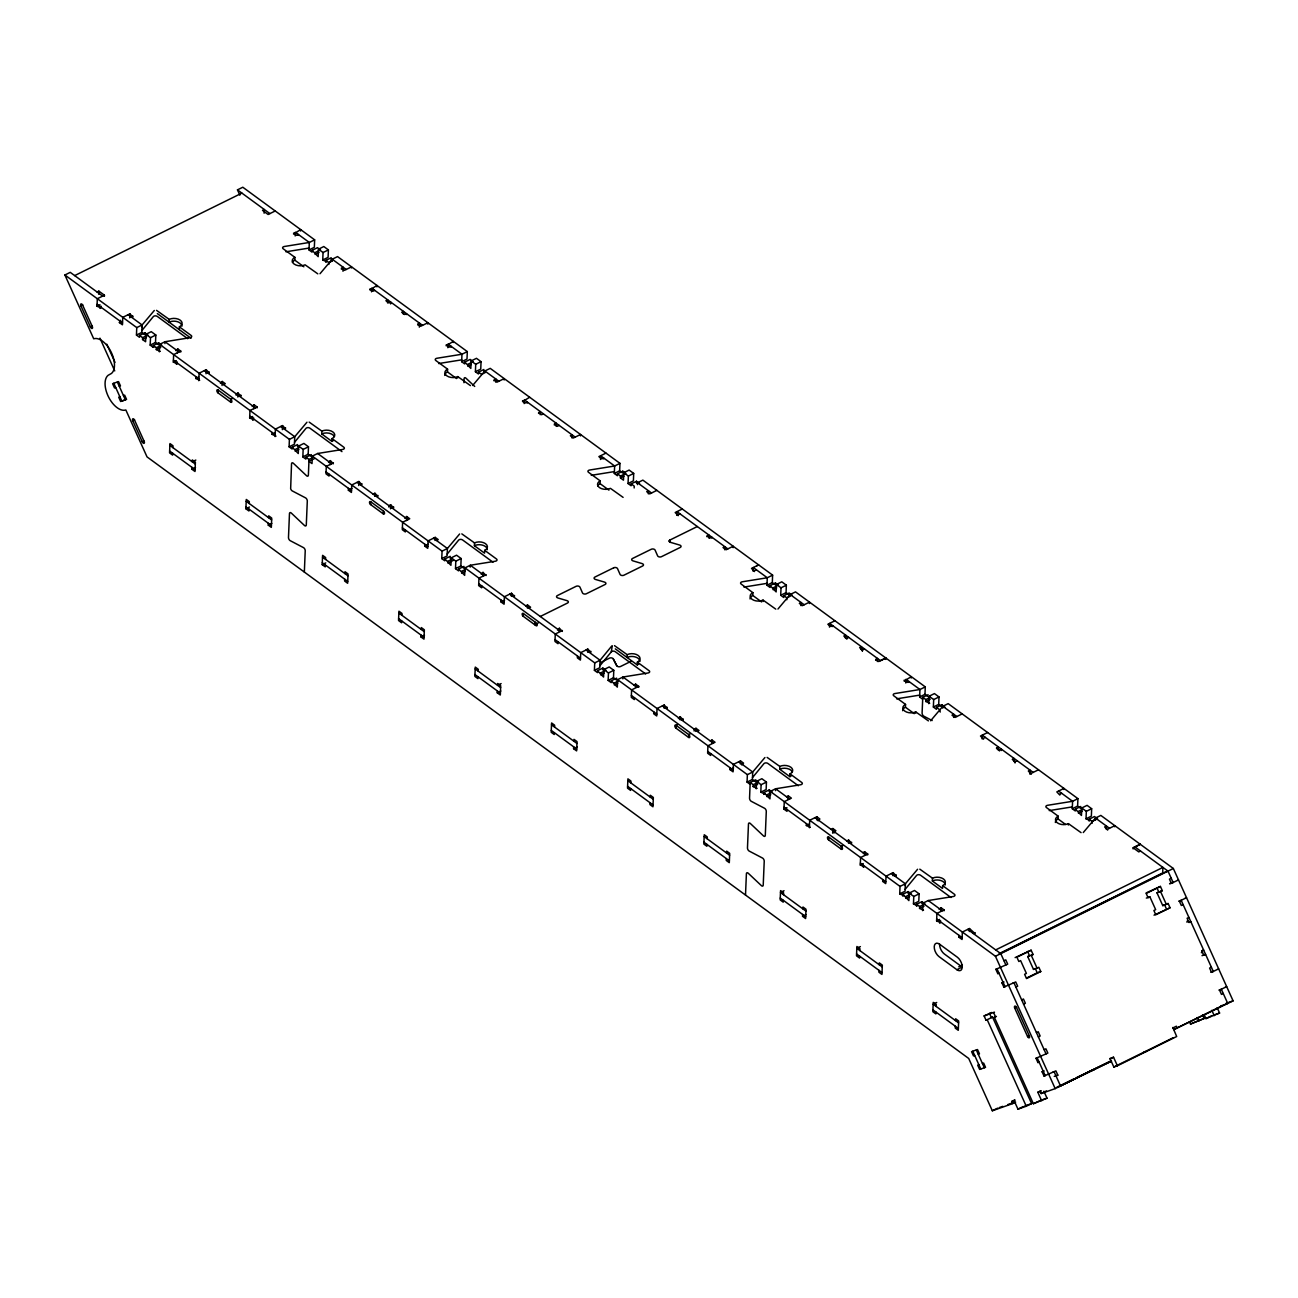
<?xml version="1.0" encoding="UTF-8"?>
<svg xmlns="http://www.w3.org/2000/svg" width="1298" height="1298" viewBox="0 0 1298 1298"><rect width="100%" height="100%" fill="white"/><g stroke="black" fill="none" stroke-linecap="round" stroke-linejoin="round"><path stroke-width="1.5" d="M218.015 390.941L218.048 390A1.752 0.941 63.7 0 0 216.847 390.568A1.752 0.941 63.7 0 0 217.934 392.807L230.655 402.12A1.752 0.941 63.7 0 0 231.871 401.553A1.752 0.941 63.7 0 0 230.784 399.313L218.048 390L217.934 392.807M370.676 502.699L370.709 501.758A1.752 0.941 63.7 0 0 369.508 502.326A1.752 0.941 63.7 0 0 370.595 504.565L383.316 513.878A1.752 0.941 63.7 0 0 384.516 513.31A1.752 0.941 63.7 0 0 383.429 511.088L370.709 501.758L370.595 504.565M688.67 736.469L688.621 737.41A1.752 0.941 63.7 0 0 689.822 736.842A1.752 0.941 63.7 0 0 688.735 734.603L676.015 725.29A1.752 0.941 63.7 0 0 674.814 725.858A1.752 0.941 63.7 0 0 675.901 728.097L688.621 737.41L688.735 734.603L690.082 733.938M841.315 848.227L841.282 849.168A1.752 0.941 63.7 0 0 842.483 848.6A1.752 0.941 63.7 0 0 841.396 846.361L828.676 837.048A1.752 0.941 63.7 0 0 827.475 837.616A1.752 0.941 63.7 0 0 828.562 839.855L841.282 849.168L841.396 846.361L842.726 845.712M100.952 307.983L97.009 306.198L97.318 298.735L104.44 295.214L98.843 291.125L97.058 292.001M98.713 294.224L98.843 291.125M100.06 308.421L101.033 306.117M104.392 296.333L104.44 295.214M132.899 317.004L129.881 313.84L122.758 317.361L122.45 324.825L119.4 322.585L120.373 320.281M129.703 317.88L129.881 313.84M154.121 346.923L153.245 347.361L153.31 345.495L158.648 342.85L158.567 344.716L155.517 342.494L155.825 335.03L151.249 331.671L145.911 334.3L145.603 341.763L142.553 339.541L142.634 337.675L147.972 335.03L144.905 332.807L139.584 335.436L139.503 337.302L136.452 335.062L136.761 327.599L64.9 274.998L70.238 272.353L102.656 296.09M144.905 332.807L144.841 334.673L141.79 332.434L142.099 324.971L154.316 310.465M142.017 326.836L142.099 324.971L128.096 314.716M153.245 347.361L150.179 345.122L150.503 337.658L145.911 334.3M160.238 351.385L156.295 349.584L156.377 347.718L153.31 345.495M159.346 351.823L159.654 344.359L164.992 341.731L190.06 337.691A2.353 1.412 2.4 0 0 191.131 335.436L179.384 326.836A7.82 4.721 2.4 0 0 180.227 320.184A7.82 4.721 2.4 0 0 169.211 319.389L156.523 310.352M164.911 343.597L164.992 341.731L178.978 351.969M169.211 319.389L169.097 322.18A7.82 4.738 2.4 0 1 177.469 321.693A7.82 4.738 2.4 0 1 181.996 326.139M177.274 363.862L173.332 362.077L173.64 354.614L180.763 351.093L177.712 348.87L175.895 350.671M172.683 453.245L172.618 455.111L169.567 452.888L169.941 443.559L173.007 445.782L172.926 447.648M176.398 364.3L177.355 361.996M177.55 352.91L177.712 348.87M179.27 329.627L179.384 326.836M180.73 352.034L180.763 351.093M195.82 460.06L192.266 461.812L192.331 459.946L195.398 462.185L195.008 471.515L191.942 469.276L192.023 467.41M199.665 380.265L195.722 378.464L195.803 376.598M198.772 380.703L199.097 373.24L206.204 369.719L209.221 372.899M206.041 373.775L206.204 369.719M220.417 383.267L222.234 381.466L225.284 383.689L223.516 384.565M222.072 385.506L222.234 381.466M230.655 402.12L230.784 399.313L232.115 398.664M236.171 395.29L236.236 393.878L238.005 393.002L241.022 396.182M237.842 397.058L238.005 393.002M249.021 509.141L248.94 511.006L245.89 508.767L246.279 499.438L249.33 501.677L249.248 503.543M253.613 419.757L249.67 417.956L249.979 410.493L257.085 406.972L254.035 404.749L252.218 406.55M252.721 420.195L253.678 417.891M253.873 408.789L254.035 404.749M264.127 213.229L264.289 209.497L262.504 210.373L268.102 214.478L275.225 210.974M257.053 407.913L257.085 406.972M268.589 517.691L268.67 515.825L271.72 518.064L271.331 527.394L268.28 525.155L268.362 523.289M276.003 436.144L272.061 434.343L272.126 432.477M275.111 436.582L275.419 429.119L282.526 425.598L285.544 428.778M282.364 429.654L282.526 425.598M293.51 234.029L300.665 229.6L300.601 230.995M295.165 235.96L295.327 232.228L309.313 242.466L309.005 249.93L312.055 252.169L312.137 250.303L317.475 247.675L320.525 249.914M292.407 262.342A7.82 4.738 2.4 0 1 294.808 260.168L294.922 257.361L283.175 248.762A2.353 1.412 2.4 0 1 284.262 246.506L309.313 242.466L314.651 239.838L242.807 187.237L237.469 189.865L239.87 195.187M297.485 446.431L297.567 444.565L292.228 447.193L292.147 449.059L289.097 446.82L289.405 439.357L159.654 344.359M298.345 235.392L298.378 234.467L296.593 235.344L293.543 233.105M298.572 446.074L303.148 449.416L302.84 456.88L305.89 459.119L305.971 457.253L311.309 454.625L311.228 456.49L308.178 454.251L308.486 446.788L303.91 443.429L298.572 446.074L298.264 453.537L292.228 447.193M314.651 239.838L314.343 247.301L309.005 249.93M326.69 261.79L322.748 259.989L328.086 257.361L328.394 249.897L323.819 246.539L318.481 249.184L318.172 256.647L312.137 250.303M304.349 572.077L305.225 550.79A2.353 1.249 63.7 0 0 303.521 547.642L290.168 540.649A2.353 1.249 63.7 0 1 288.481 537.518L289.47 513.619A2.353 1.249 63.7 0 1 291.32 513.083L304.446 525.463A2.353 1.249 63.7 0 0 306.296 524.927L307.302 501.028A2.353 1.249 63.7 0 0 305.598 497.897L292.245 490.904A2.353 1.249 63.7 0 1 290.655 488.648L291.531 463.857A2.353 1.249 63.7 0 1 293.397 463.321L306.523 475.701A2.353 1.249 63.7 0 0 308.372 475.165L309.021 459.492L305.971 457.253M309.167 422.11L321.872 431.147A7.82 4.721 2.4 0 1 332.888 431.942A7.82 4.721 2.4 0 1 332.045 438.594L343.792 447.193A2.353 1.412 2.4 0 1 342.704 449.449L317.653 453.489L312.315 456.117L312.007 463.597L308.94 461.358L314.278 458.713M322.748 259.989L323.056 252.526L318.481 249.184M325.798 262.228L325.879 260.363L331.217 257.734L331.136 259.6M333.391 440.428A7.82 4.738 2.4 0 1 331.931 441.401L321.742 433.938L321.872 431.147M328.848 264.468L328.929 262.602L325.879 260.363M332.142 261.109L332.223 259.227L337.561 256.598L467.312 351.596L467.004 359.059L461.666 361.704L464.716 363.927L464.798 362.061L470.136 359.432L473.186 361.671M325.344 565.019L325.263 566.885L322.212 564.646L322.602 555.317L325.652 557.556L325.571 559.422M328.54 462.429L330.373 460.628L333.375 463.792M329.124 474.208L329.043 476.074L325.993 473.835L326.301 466.371L333.424 462.867M330.195 464.668L330.373 460.628M331.931 441.401L332.045 438.594M341.342 269.059L343.159 267.242L342.997 271.282M351.498 267.972L351.547 266.853L344.424 270.357L341.374 268.118M344.684 579.168L344.603 581.033L347.653 583.273L348.042 573.943L344.992 571.704L344.911 573.57M361.882 484.657L358.865 481.493L351.742 484.998L351.433 492.461L348.383 490.222L348.464 488.356M358.686 485.533L358.865 481.493M369.833 289.925L376.988 285.479L376.939 286.874M371.504 291.839L371.65 288.107L422.531 325.36M374.765 496.339L374.895 493.224L373.11 494.1M377.896 496.388L374.895 493.224M387.55 302.953L387.68 299.838L385.895 300.714L388.962 302.953L390.73 302.077L390.649 303.943M383.316 513.878L383.429 511.088M388.832 507.047L388.881 505.652L390.666 504.776L393.683 507.94M390.503 508.816L390.666 504.776M403.337 314.197L403.451 311.39L401.682 312.266L404.733 314.505L406.501 313.629L406.469 314.554M404.879 518.324L406.696 516.507L409.746 518.746L402.623 522.25L402.315 529.714L405.365 531.953L405.447 530.087M401.666 620.898L401.601 622.764L398.535 620.525L398.924 611.196L401.991 613.435L401.909 615.301M406.517 520.547L406.696 516.507M417.664 324.938L419.481 323.121L419.319 327.161M427.821 324.127L427.869 322.731L420.763 326.236L417.713 323.997M421.25 629.449L421.315 627.583L424.365 629.822L423.992 639.151L420.925 636.912L421.006 635.047M436.469 540.487L438.237 539.595L435.187 537.372L428.08 540.877L427.756 548.34L424.706 546.101L424.787 544.235M435.057 540.471L435.187 537.372M446.155 345.803L453.31 341.358L453.278 342.477M447.826 347.718L447.972 343.986L461.974 354.24L461.666 361.704M444.743 375.43A7.82 4.738 2.4 0 1 447.469 371.926L447.583 369.135L435.82 360.519A2.353 1.412 2.4 0 1 436.907 358.264L461.974 354.24L467.312 351.596M450.146 558.189L450.228 556.323L444.889 558.951L444.808 560.817L441.758 558.594L442.066 551.131L312.315 456.117M450.99 347.15L451.039 346.225L449.254 347.101L446.204 344.862M451.233 557.832L455.809 561.174L455.501 568.638L458.551 570.877L458.632 569.011L463.97 566.382L463.889 568.248L460.839 566.009L461.147 558.546L456.555 555.203L451.233 557.832L450.909 565.295L444.889 558.951M457.691 377.978L457.756 376.582A7.82 4.738 2.4 0 1 446.739 375.771A7.82 4.738 2.4 0 1 447.583 369.135M463.938 382.715L464.1 378.724A2.353 1.249 63.7 0 1 465.95 378.189L474.711 386.447M483.797 371.358L483.862 369.492L478.54 372.12L478.459 373.986L475.409 371.747L480.747 369.119L481.055 361.655L476.463 358.313L471.125 360.941L470.817 368.405L464.798 362.061M461.828 533.884L474.516 542.905A7.82 4.721 2.4 0 1 485.533 543.7A7.82 4.721 2.4 0 1 484.689 550.352L496.453 558.967A2.353 1.412 2.4 0 1 495.365 561.223L470.298 565.247L464.96 567.891L464.652 575.355L458.632 569.011M475.409 371.747L475.717 364.284L471.125 360.941M470.217 567.112L470.298 565.247L484.3 575.501M484.689 550.352L484.576 553.159L474.403 545.712L474.516 542.905M481.201 574.203L483.018 572.386L486.036 575.549M478.005 676.777L477.924 678.643L474.873 676.404L475.263 667.075L478.313 669.314L478.232 671.18M481.785 585.966L481.704 587.832L478.654 585.593L478.962 578.129L486.069 574.625M482.856 576.426L483.018 572.386M493.986 380.817L495.82 379L495.69 382.115M504.143 380.006L504.208 378.61L497.085 382.115L494.035 379.892M501.125 683.575L497.572 685.328L497.653 683.462L500.704 685.701L500.314 695.03L497.264 692.791L497.345 690.925M514.527 596.415L511.509 593.251L504.403 596.755L504.095 604.219L501.044 601.98L501.109 600.114M511.38 596.366L511.509 593.251M522.494 401.682L529.649 397.237M524.149 403.597L524.311 399.865L575.192 437.118M527.329 403.029L527.361 402.104L525.576 402.98L522.526 400.741M523.256 616.323L523.37 613.532A1.752 0.941 63.7 0 0 522.169 614.084A1.752 0.941 63.7 0 0 523.256 616.323L535.977 625.636A1.752 0.941 63.7 0 0 537.177 625.084A1.752 0.941 63.7 0 0 536.09 622.845L523.37 613.532L523.289 615.398M527.41 608.097L527.54 604.982L525.771 605.858M538.524 413.413L540.341 411.596L540.211 414.711M534.808 621.904L534.695 624.711L538.313 622.926M554.295 424.965L556.112 423.148L555.998 425.955A1.752 0.941 63.7 0 1 556.404 426.361M557.523 630.082L559.341 628.264L562.359 631.428M554.327 732.656L554.246 734.522L551.196 732.283L551.585 722.954L554.635 725.193L554.554 727.058M558.108 641.845L558.026 643.711L554.976 641.472L555.284 634.008L562.407 630.504M559.211 631.38L559.341 628.264M572.012 437.994L572.142 434.895L570.357 435.771L573.408 437.994L580.531 434.489L580.466 435.885M573.894 741.223L573.976 739.357L577.026 741.58L576.636 750.909L573.586 748.686L573.667 746.821M577.448 656.009L577.367 657.875L580.417 660.098L580.725 652.634L587.848 649.13L590.866 652.294M587.718 652.245L587.848 649.13L586.063 650.006L600.065 660.244L599.741 667.724L594.403 670.352L597.469 672.591L597.534 670.725L602.872 668.081L605.939 670.32M600.487 459.476L600.633 455.744L614.635 465.998L614.311 473.462L617.377 475.701L617.442 473.835L622.78 471.19L625.847 473.429L620.509 476.058L620.428 477.924L623.478 480.163L623.786 472.699L629.124 470.071L633.7 473.413L633.392 480.877L628.054 483.521L631.104 485.76L631.185 483.878L636.523 481.25L639.573 483.489M597.713 485.858A7.82 4.738 2.4 0 1 600.114 483.683L600.228 480.893L588.481 472.277A2.353 1.412 2.4 0 1 589.568 470.038L614.635 465.998L619.973 463.354L490.206 368.356L484.868 371.001L472.65 385.49M594.403 670.352L594.727 662.889L464.96 567.891M603.651 458.924L603.684 457.983L601.915 458.859L598.849 456.62L605.971 453.116M603.878 669.59L608.454 672.948L608.145 680.412L611.196 682.634L611.277 680.769L616.615 678.14L616.534 680.006L613.483 677.767L613.792 670.303L609.216 666.961L603.878 669.59L603.57 677.053L597.534 670.725M602.807 669.946L602.872 668.081M599.822 665.858L611.293 651.872L612.267 645.755M622.78 471.19L622.716 473.056L619.649 470.833L619.973 463.354M614.489 645.641L627.177 654.663A7.82 4.738 2.4 0 1 638.194 655.474A7.82 4.738 2.4 0 1 637.35 662.126L649.097 670.725A2.353 1.412 2.4 0 1 648.026 672.981L622.959 677.021L617.621 679.649L617.313 687.113L611.277 680.769M628.054 483.521L628.362 476.058L623.786 472.699M622.878 678.886L622.959 677.021L636.945 687.259M627.177 654.663L627.064 657.469A7.82 4.738 2.4 0 1 635.42 656.983A7.82 4.738 2.4 0 1 639.963 661.428M634.17 487.983L634.235 486.117L631.185 483.878M636.442 483.116L636.523 481.25M637.448 484.625L637.529 482.759L642.867 480.13L772.618 575.128L772.31 582.591L775.36 584.83L775.441 582.964L770.103 585.593L770.022 587.459L766.972 585.22L767.28 577.756L753.294 567.518L753.132 571.25M630.65 788.535L630.585 790.401L627.518 788.162L627.908 778.832L630.974 781.072L630.893 782.937M634.43 697.724L634.349 699.59L631.299 697.351L631.607 689.887L638.73 686.382L635.679 684.143L633.895 685.019M635.549 687.259L635.679 684.143M615.301 648.87L637.237 664.917L637.35 662.126M638.697 687.323L638.73 686.382M648.335 493.873L648.465 490.774L646.696 491.65L649.746 493.889L656.853 490.368M649.99 802.699L649.909 804.565L652.975 806.804L653.348 797.459L650.298 795.236L650.217 797.102M653.77 711.888L653.689 713.754L656.739 715.977L657.048 708.513L664.17 705.009L667.188 708.173M664.041 708.124L664.17 705.009M676.81 515.355L676.956 511.623L727.854 548.892M678.205 515.679L675.187 512.515L682.294 508.994M675.901 728.097L676.015 725.29L677.361 724.625M678.383 718.557L680.201 716.739L683.219 719.919M680.071 719.855L680.201 716.739M694.122 731.034L694.203 729.168L695.971 728.292L699.022 730.531L697.253 731.407M695.842 731.407L695.971 728.292M706.956 536.723L708.773 534.922L708.643 537.713A1.752 0.941 63.7 0 1 709.065 538.118M711.775 538.086L711.823 537.145L710.038 538.021L706.988 535.798M706.988 844.414L706.907 846.28L703.857 844.057L704.246 834.728L707.296 836.95L707.215 838.816M710.769 753.603L710.687 755.468L707.637 753.246L707.945 745.782L715.052 742.261L712.002 740.022L710.217 740.915M711.872 743.137L712.002 740.022M724.657 549.752L724.787 546.653L723.018 547.529L726.069 549.768L733.192 546.247L733.127 547.659M726.312 858.578L726.247 860.444L729.298 862.683L729.687 853.354L726.637 851.115L726.556 852.981M741.726 764.944L743.559 763.127L740.493 760.888L733.386 764.408L733.078 771.872L730.011 769.633L730.093 767.767M740.363 764.003L740.493 760.888M750.049 598.946A7.82 4.738 2.4 0 1 752.775 595.457L752.889 592.651L741.142 584.051A2.353 1.412 2.4 0 1 742.229 581.796L767.28 577.756L772.618 575.128M754.527 571.558L751.51 568.394L758.632 564.873L756.848 565.75M750.114 784.349L747.064 782.11L747.372 774.646L617.621 679.649M745.506 895.068L746.399 873.781A2.353 1.249 63.7 0 1 748.248 873.246L761.374 885.625A2.353 1.249 63.7 0 0 763.224 885.09L764.23 861.191A2.353 1.249 63.7 0 0 762.526 858.059L749.173 851.066A2.353 1.249 63.7 0 1 747.47 847.919L748.475 824.019A2.353 1.249 63.7 0 1 750.325 823.484L763.451 835.88A2.353 1.249 63.7 0 0 765.301 835.328L766.291 811.445A2.353 1.249 63.7 0 0 764.587 808.297L751.25 801.304A2.353 1.249 63.7 0 1 749.546 798.156L750.195 782.483L755.533 779.855L758.584 782.077M755.452 781.721L752.402 779.481L752.71 772.018L764.928 757.513M757.107 788.373L753.164 786.588L753.246 784.722L750.195 782.483M763.013 601.509L763.062 600.098A7.82 4.721 2.4 0 1 752.045 599.303A7.82 4.721 2.4 0 1 752.889 592.651M756.231 788.811L756.539 781.347L761.877 778.719L766.453 782.077L766.144 789.541L760.806 792.169L764.749 793.97M760.806 792.169L761.115 784.706L756.539 781.347M763.857 794.408L763.938 792.543L769.276 789.898L772.326 792.137M789.103 594.873L786.053 592.651L786.361 585.187L781.785 581.829L776.447 584.457L776.139 591.92L770.103 585.593M767.134 757.399L779.822 766.437A7.82 4.738 2.4 0 1 790.855 767.232A7.82 4.738 2.4 0 1 790.011 773.884L801.758 782.483A2.353 1.412 2.4 0 1 800.671 784.738L775.604 788.778L770.282 791.407L769.957 798.87L763.938 792.543M769.195 791.764L769.276 789.898M792.234 595.247L789.184 593.008L783.846 595.652L783.765 597.518L780.715 595.279L781.023 587.816L776.447 584.457M775.539 790.644L775.604 788.778L789.606 799.016M791.358 775.701A7.82 4.738 2.4 0 1 789.882 776.675L779.709 769.227L779.822 766.437M786.815 599.757L786.896 597.891L783.846 595.652M787.091 809.481L787.01 811.347L783.96 809.125L784.268 801.661L791.391 798.14L788.324 795.917L786.556 796.794M783.311 900.293L783.229 902.159L780.179 899.936L780.569 890.606L783.619 892.829L783.538 894.695M788.194 799.016L788.324 795.917M789.882 776.675L790.011 773.884M800.996 605.647L801.126 602.532L799.341 603.408L802.391 605.647L809.514 602.126L809.449 603.538M802.878 908.86L802.959 906.994L806.009 909.233L805.62 918.562L802.57 916.323L802.651 914.457M810.293 827.313L806.35 825.512L806.431 823.646M809.4 827.751L809.709 820.287L816.831 816.766L819.882 819.006L818.064 820.823M816.702 819.882L816.831 816.766M829.454 627.129L829.617 623.397L880.498 660.65L885.836 658.021L885.788 659.416M832.635 626.561L832.667 625.62L830.898 626.512L827.832 624.273L834.955 620.752M828.562 839.855L828.676 837.048M832.667 833.17L832.862 828.513L831.077 829.39M834.079 833.024L834.127 831.612L835.912 830.736L832.862 828.513M845.517 638.243L845.647 635.128L843.862 636.004L846.88 639.168M848.503 843.165L848.632 840.049L846.848 840.942M851.65 843.229L848.632 840.049M862.326 651.142A1.752 0.941 63.7 0 0 861.304 649.471L861.418 646.68L859.649 647.556L862.651 650.72M864.225 866.804L860.282 865.003L860.59 857.54L867.713 854.019L864.663 851.796L862.878 852.672M859.633 956.188L859.568 958.054L856.502 955.815L856.891 946.485L859.941 948.724L859.876 950.59M863.332 867.242L863.413 865.377M864.533 854.895L864.663 851.796M875.631 660.228L877.448 658.411L877.318 661.526M867.664 854.96L867.713 854.019M878.973 970.336L878.892 972.202L881.942 974.441L882.332 965.112L879.281 962.873L879.2 964.739M896.172 875.825L893.154 872.645L886.031 876.166L885.723 883.63L882.672 881.391L882.754 879.525M893.024 875.761L893.154 872.645M904.122 681.077L911.277 676.647L911.228 678.043M905.793 683.008L905.939 679.276L919.941 689.514L919.633 696.977L922.683 699.216M902.694 710.704A7.82 4.738 2.4 0 1 905.42 707.215L905.55 704.408L893.787 695.809A2.353 1.412 2.4 0 1 894.874 693.554L919.941 689.514L925.279 686.885L795.512 591.888L790.174 594.516L777.973 609.022M903.668 895.669L899.725 893.868L900.033 886.404L770.282 791.407M908.957 682.44L909.006 681.515L907.221 682.391L904.171 680.152M902.775 896.107L902.856 894.241L908.194 891.612L911.245 893.851M917.589 869.271L905.371 883.776L905.063 891.239L899.725 893.868M905.29 885.642L905.371 883.776L891.369 873.538M917.41 905.728L913.468 903.927L918.789 901.299L919.114 893.835L914.522 890.477L909.184 893.121L908.876 900.585L902.856 894.241M908.113 893.478L908.194 891.612M915.658 713.267L915.723 711.872A7.82 4.721 2.4 0 1 904.706 711.061A7.82 4.721 2.4 0 1 905.55 704.408M913.468 903.927L913.776 896.464L909.184 893.121M928.102 694.722L922.764 697.351L922.099 713.024A2.353 1.249 63.7 0 0 923.803 716.172L932.159 720.552M928.021 696.588L924.971 694.349L925.279 686.885M916.518 906.166L916.583 904.3L921.921 901.672L924.987 903.895M929.676 703.256L925.734 701.455L925.815 699.59L922.764 697.351M923.511 910.19L919.568 908.405L919.649 906.539L916.583 904.3M928.784 703.694L929.092 696.231L934.43 693.586L939.022 696.945L938.697 704.408L941.764 706.647L941.829 704.782L936.491 707.41L936.426 709.276L933.359 707.037L933.684 699.573L929.092 696.231M921.856 903.538L921.921 901.672M922.618 910.644L922.927 903.181L928.265 900.536L953.332 896.496A2.353 1.412 2.4 0 0 954.419 894.257L942.656 885.642A7.82 4.738 2.4 0 0 943.5 878.989A7.82 4.738 2.4 0 0 932.483 878.194L919.795 869.157M942.656 885.642L942.543 888.449L932.37 880.985L932.483 878.194M942.754 708.156L942.835 706.29L948.173 703.646L1077.924 798.643L1077.616 806.107L1080.666 808.346L1080.747 806.48L1075.409 809.108L1075.328 810.974L1072.278 808.751L1072.586 801.288L1058.6 791.034M940.547 922.683L936.604 920.882L936.929 913.419L944.035 909.914L940.985 907.675L939.168 909.476M935.972 1012.067L935.89 1013.933L932.84 1011.694L933.23 1002.364L936.28 1004.603L936.199 1006.469M939.671 923.121L940.628 920.817M940.855 910.774L940.985 907.675M944.003 910.839L944.035 909.914M953.641 717.405L953.77 714.289L952.002 715.166L955.052 717.405L962.175 713.9M955.296 1026.215L955.231 1028.081L958.281 1030.32L958.67 1020.991L955.62 1018.752L955.539 1020.617M975.041 933.57L969.476 928.541L962.37 932.045L962.061 939.509L958.995 937.27L959.076 935.404M969.363 931.526L969.476 928.541M982.115 738.886L982.278 735.155L1033.159 772.407M983.511 739.195L980.493 736.031L987.616 732.526M996.491 748.703L998.308 746.885L998.178 750.001M999.541 750.942L996.523 747.762M1001.293 750.52L1001.358 749.124L999.574 750.001M1013.965 761.245L1014.079 758.438L1012.294 759.314L1015.312 762.478M1029.931 774.208L1030.109 770.168L1028.324 771.044L1031.342 774.225M1077.924 798.643L1072.586 801.288L1047.535 805.312A2.353 1.412 2.4 0 0 1046.448 807.567L1058.195 816.182L1058.081 818.973A7.82 4.738 2.4 0 0 1055.355 822.478M1059.833 795.074L1056.815 791.91L1063.938 788.405L1063.889 789.525M1068.319 825.025L1068.384 823.63A7.82 4.721 2.4 0 1 1057.351 822.835A7.82 4.721 2.4 0 1 1058.195 816.182M1089.963 820.596L1086.02 818.811L1091.358 816.166L1091.667 808.703L1087.091 805.36L1081.753 807.989L1081.445 815.452L1075.409 809.108M1086.02 818.811L1086.329 811.331L1081.753 807.989M1089.071 821.034L1089.152 819.168L1094.49 816.539L1097.54 818.778M1092.121 823.273L1092.202 821.407L1089.152 819.168M1095.415 819.914L1095.496 818.048L1100.834 815.42L1173.343 868.492L1233.1 1000.855L1173.798 1029.606L1222.408 1005.625M1106.302 829.162L1106.431 826.047L1104.647 826.94L1107.665 830.103M1114.771 826.777L1114.82 825.658L1107.713 829.162M1133.105 848.908L1133.154 847.789L1140.261 844.284L1133.154 847.789L1138.752 851.894L1140.52 851.017M141.855 330.568L153.342 316.582A2.353 1.412 2.4 0 1 157.22 316.371L187.691 338.681M294.516 442.326L305.987 428.34A2.353 1.412 2.4 0 1 309.881 428.145L341.958 451.623M447.177 554.084L458.648 540.098A2.353 1.412 2.4 0 1 462.526 539.903L493.013 562.212M611.536 646.274L600.065 660.244L594.727 662.889M752.483 777.616L763.954 763.63A2.353 1.412 2.4 0 1 767.848 763.419L798.319 785.744M905.128 889.373L916.615 875.387A2.353 1.412 2.4 0 1 920.493 875.193L950.98 897.502M320.006 273.732L332.223 259.227L346.209 269.481M306.961 422.223L294.743 436.728L289.405 439.357M459.622 533.997L447.404 548.486L442.066 551.131M930.617 720.779L942.835 706.29L956.837 716.528M1083.278 832.537L1095.496 818.048L1109.482 828.286M74.667 275.598L241.899 193.11M97.009 306.198L99.978 304.722M119.4 322.585L122.369 321.125M131.147 316.955L132.931 316.079M136.761 327.599L142.099 324.971M136.452 335.062L141.79 332.434M315.187 252.542L319.048 250.644M142.553 339.541L146.414 337.626M315.122 254.408L318.967 252.51M150.503 337.658L155.825 335.03M323.056 252.526L328.394 249.897M150.179 345.122L155.517 342.494M156.377 347.718L160.822 345.528M328.929 262.602L331.899 261.141M156.295 349.584L160.741 347.393M173.332 362.077L176.301 360.617M195.722 378.464L198.691 377.004M207.485 372.834L209.254 371.958M374.7 290.346L372.932 291.223L369.881 288.983M239.286 396.117L241.055 395.241M249.67 417.956L252.623 416.496M191.942 469.276L195.511 467.523M272.061 434.343L275.014 432.883M283.808 428.713L285.592 427.837M289.097 446.82L294.435 444.192L294.743 436.728L280.757 426.49M295.279 449.433L298.848 447.68M467.848 364.3L471.401 362.548M295.214 451.298L298.767 449.546M467.767 366.166L471.32 364.413M303.148 449.416L308.486 446.788M475.717 364.284L481.055 361.655M302.84 456.88L308.178 454.251M309.021 459.492L312.575 457.74M485.144 372.607L481.59 374.359L478.54 372.12M245.89 508.767L249.443 507.015M268.28 525.155L271.834 523.402M348.383 490.222L351.936 488.47M360.13 484.592L361.915 483.716M376.16 496.339L377.945 495.463M543.391 413.835L541.607 414.711L538.556 412.488M391.931 507.891L393.716 506.999M559.162 425.387L557.377 426.263L554.327 424.024M322.212 564.646L325.766 562.894M424.706 546.101L428.275 544.349M441.758 558.594L447.096 555.95L447.404 548.486L433.402 538.248M614.311 473.462L619.649 470.833M447.94 561.19L451.493 559.438M447.859 563.056L453.197 560.428M620.428 477.924L623.981 476.171M455.809 561.174L461.147 558.546M628.362 476.058L633.7 473.413M455.501 568.638L460.839 566.009M461.682 571.25L465.236 569.498M461.601 573.116L465.155 571.363M420.925 636.912L424.495 635.16M501.044 601.98L504.598 600.228M512.791 596.366L514.576 595.49M678.237 514.738L680.022 513.862M528.821 608.097L530.606 607.221L527.54 604.982M613.711 567.778L594.906 577.058A2.353 1.412 2.4 0 0 595.49 579.443L604.527 582.104A2.353 1.412 2.4 0 1 605.111 584.489L586.307 593.77A2.353 1.412 2.4 0 1 582.51 592.959L579.93 587.118A2.353 1.412 2.4 0 0 576.134 586.307L557.345 595.587A2.353 1.412 2.4 0 0 557.913 597.972L566.966 600.633A2.353 1.412 2.4 0 1 567.551 603.018L540.276 616.485M613.711 567.778A2.353 1.412 2.4 0 1 617.507 568.573L620.087 574.43A2.353 1.412 2.4 0 0 623.867 575.241L642.672 565.96A2.353 1.412 2.4 0 0 642.088 563.575L633.067 560.898A2.353 1.412 2.4 0 1 632.467 558.513L651.288 549.249A2.353 1.412 2.4 0 1 655.068 550.044L657.648 555.901A2.353 1.412 2.4 0 0 661.445 556.696L680.249 547.432A2.353 1.412 2.4 0 0 679.649 545.046L670.612 542.386A2.353 1.412 2.4 0 1 670.044 539.984L697.318 526.534M497.264 692.791L500.817 691.039M589.114 652.245L590.898 651.369M754.56 570.617L756.345 569.741M600.828 662.402L609.508 658.118A2.353 1.412 2.4 0 1 613.256 658.881L616.761 665.744A2.353 1.412 2.4 0 0 620.509 666.507L630.909 661.38M766.972 585.22L772.31 582.591M600.601 672.948L604.154 671.196M773.154 587.832L776.707 586.063M600.52 674.814L604.073 673.062M773.073 589.698L776.642 587.929M608.454 672.948L613.792 670.303M781.023 587.816L786.361 585.187M608.145 680.412L613.483 677.767M780.715 595.279L786.053 592.651M614.327 683.008L617.897 681.255M786.896 597.891L790.45 596.123M614.262 684.873L617.816 683.121M573.586 748.686L577.139 746.918M665.452 708.124L667.221 707.248M681.466 719.855L683.251 718.978M846.913 638.243L848.697 637.367M861.304 649.471L862.635 648.822M862.699 649.795L864.468 648.919M885.836 658.021L878.73 661.526L875.663 659.287M730.011 769.633L733.581 767.881M747.372 774.646L752.71 772.018L738.724 761.764M747.064 782.11L752.402 779.481M919.633 696.977L924.971 694.349M753.246 784.722L757.691 782.516M925.815 699.59L930.26 697.399M753.164 786.588L757.626 784.381M925.734 701.455L930.179 699.265M761.115 784.706L766.453 782.077M933.684 699.573L939.022 696.945M933.359 707.037L938.697 704.408M766.988 794.782L770.85 792.867M766.907 796.648L770.769 794.733M783.96 809.125L786.929 807.664M806.35 825.512L809.319 824.052M983.543 738.27L985.328 737.394M849.898 843.165L851.683 842.288M1015.344 761.553L1017.129 760.677M784.041 890.72L780.487 892.472L805.928 911.099M1031.375 773.284L1038.497 769.779M860.282 865.003L863.251 863.543M802.57 916.323L806.123 914.571M882.672 881.391L883.565 880.953M894.436 875.761L896.204 874.884M1059.882 794.149L1061.65 793.273M900.033 886.404L905.371 883.776M1072.278 808.751L1077.616 806.107M905.907 896.48L909.752 894.582M1078.46 811.347L1082.321 809.449M905.826 898.346L909.687 896.447M1078.395 813.213L1082.24 811.315M913.776 896.464L919.114 893.835M1086.329 811.331L1091.667 808.703M919.649 906.539L924.095 904.349M1092.202 821.407L1096.648 819.216M919.568 908.405L924.014 906.215M860.379 946.599L856.81 948.351L882.267 966.978M936.604 920.882L939.574 919.422M958.995 937.27L959.887 936.832M973.305 933.505L975.074 932.629M958.768 966.767L962.37 964.998M995.696 949.909L1162.911 867.405L1162.684 873.002L999.087 953.705M956.869 969.687A7.82 4.17 63.7 0 0 962.207 967.188A7.82 4.17 63.7 0 0 957.389 957.243L939.574 944.198A7.82 4.17 63.7 0 0 934.236 946.696A7.82 4.17 63.7 0 0 939.054 956.642L956.869 969.687L962.207 967.042L944.392 954.014A7.82 4.17 63.7 0 1 939.557 944.068M1000.855 953.089L1164.436 872.386L1168.005 871.136L1173.149 882.526L1169.595 883.776L1173.149 882.023M922.927 903.181L995.436 956.253L1173.343 868.492M1004.003 960.747L1005.772 959.871L1007.702 964.154L995.842 969.33L997.773 973.597L998.957 973.175M1171.218 878.259L1169.449 879.135L1171.364 883.403L1178.487 879.898M1015.117 957.6L1031.131 950.201L1033.062 954.468L1031.277 955.344L1037.07 968.146L1038.838 967.27L1040.769 971.537L1026.54 978.562L1024.609 974.295L1026.394 973.419L1020.601 960.601L1018.833 961.494L1016.902 957.21L1031.131 950.201M1146.166 892.943L1160.412 886.42L1162.327 890.688L1156.989 892.829L1162.781 905.631L1168.119 903.505L1170.05 907.773L1155.804 914.782L1153.89 910.515L1155.658 909.638L1149.882 896.837L1146.329 898.086M1160.412 886.42L1146.166 893.446L1148.097 897.713L1149.882 896.837M995.842 969.33L996.734 968.892M1037.07 968.146L1033.5 969.411L1027.724 956.594L1029.492 955.717L1027.578 951.45M1156.989 892.829L1162.327 890.688M936.702 1002.478L933.148 1004.23L958.589 1022.856M997.773 973.597L998.665 973.159M1015.88 987.08L1017.664 986.204L1015.734 981.937L1003.873 987.113L1001.942 982.846L1002.835 982.408M1004.019 981.986L1001.942 982.846M1033.5 969.411L1035.285 968.519L1037.216 972.802L1040.769 971.537M1162.781 905.631L1168.119 903.505M1003.873 987.113L1004.766 986.675M1026.54 978.059L1037.216 972.802M1154.036 915.171L1170.05 907.773M1183.111 904.592L1181.326 905.469L1179.395 901.201L1186.518 897.681L1185.334 898.102M989.449 1013.3L991.38 1017.567L992.564 1017.145L1031.602 1103.608L1026.264 1106.237L987.226 1019.79L986.042 1020.212L984.111 1015.928L991.818 1012.472M984.111 1015.928L994.495 1012.148M1021.672 999.882L1023.441 999.006L1025.371 1003.273L1023.587 1004.165M1188.887 917.394L1187.118 918.27L1189.033 922.537L1190.818 921.661L1189.033 922.294A1.752 0.941 63.7 0 0 1187.605 920.963A1.752 0.941 63.7 0 0 1187.053 922.31M986.042 1020.212L992.564 1017.145M1043.884 1091.229L1047.015 1098.173L1033.37 1103.722L994.349 1017.275L995.225 1016.837M994.349 1017.275L996.426 1016.415M1036.437 1032.624L1038.222 1031.748L1040.152 1036.015L1038.368 1036.891M1044.16 1049.693L1045.928 1048.816L1047.859 1053.084L1035.999 1058.276L1037.929 1062.543L1039.114 1062.121M1211.375 967.205L1209.606 968.081L1211.521 972.348L1218.644 968.827M1035.999 1058.276L1036.891 1057.821M1037.929 1062.543L1038.822 1062.105M1056.037 1076.026L1057.821 1075.15L1055.891 1070.866L1044.03 1076.058L1042.099 1071.791L1042.992 1071.353M1044.176 1070.931L1042.099 1071.791M1044.03 1076.058L1044.922 1075.62M1223.268 993.522L1221.483 994.398L1219.552 990.131L1226.675 986.626L1225.49 987.048M64.9 274.998L93.716 338.81A19.551 10.433 63.7 0 1 110.849 351.498A19.551 10.433 63.7 0 1 111.45 373.451L108.107 375.317A19.551 10.433 63.7 0 0 108.691 397.269A19.551 10.433 63.7 0 0 125.841 409.957L147.031 456.896L968.714 1058.47L992.321 1110.764L997.659 1108.135M1015.653 1102.132L1012.683 1103.592L1011.726 1101.467L1014.695 1099.99M1011.726 1101.467L1014.987 1100.185M1041.677 1100.801L1037.832 1092.267L1040.785 1090.807M1037.832 1092.267L1041.093 1090.985M1109.985 1058.973L1113.538 1057.221L1117.4 1065.772L1176.686 1036.518L1172.84 1027.464M1172.84 1027.967L1176.394 1026.215L1177.351 1028.357M1040.201 1091.423L1041.158 1093.565L1046.496 1090.92M1073.186 1079.238L1056.978 1087.237L1060.531 1085.988L1054.106 1071.759L1052.921 1072.164M1076.788 1077.47L1110.942 1061.115L1055.193 1088.616L1041.158 1093.565M1111.413 1060.742L1060.839 1085.696L1111.494 1061.212M1014.095 1100.623L1017.957 1109.157L1023.295 1106.529M1189.552 1021.899L1190.509 1024.025L1204.155 1018.476L1202.532 1014.874M1190.509 1024.025L1204.155 1018.476M1033.37 1103.722L1040.785 1100.363M1204.317 1015.004L1205.939 1018.606L1211.277 1015.961M1205.939 1018.606L1219.585 1013.04L1217.167 1007.702M1113.538 1057.221L1109.985 1058.487L1113.83 1067.021L1173.132 1037.767M90.341 326.788L92.126 326.155M115.733 387.567L114.532 387.972L112.618 383.705L118.54 381.612L120.471 385.879L119.286 386.301M119.903 396.815L118.718 397.22L120.649 401.504L126.571 399.411L124.64 395.144L123.456 395.549M142.228 441.693L144.013 441.06M1178.811 901.153L1181.18 900.309L1213.305 971.472L1210.937 972.299M1027.724 956.594L1033.062 954.468M1012.765 983.235L1013.949 982.813L1046.074 1053.96M1014.695 1008.043L1016.48 1007.41L1029.33 1035.885A1.752 0.941 63.7 0 1 1029.152 1037.8A1.752 0.941 63.7 0 1 1027.545 1036.502L1014.695 1008.043A1.752 0.941 63.7 0 1 1014.858 1006.128A1.752 0.941 63.7 0 1 1016.48 1007.41M1202.029 955.653L1205.599 954.387L1203.814 955.263L1201.883 950.996L1203.668 950.12L1201.883 950.753A1.752 0.941 63.7 0 1 1201.348 952.667M1027.545 1036.502L1029.33 1035.885M974.701 1055.485L973.484 1055.907L971.585 1051.64L977.508 1049.547L979.471 1053.814L978.254 1054.236M978.87 1064.733L977.67 1065.155L979.617 1069.422L985.539 1067.329L983.641 1063.062L982.424 1063.484M1218.968 990.098L1221.337 989.254L1227.762 1003.484L1220.737 1005.966M1226.075 1003.322L1233.1 1000.855M1213.354 1015.231L1219.585 1013.04M1054.252 1076.399L1057.821 1075.15M1090.498 1071.061L1094.052 1069.812M1143.489 1052.386L1147.043 1051.137M1113.83 1067.021L1117.4 1065.772M999.363 1107.535L1002.754 1106.35M1007.848 1104.549L1012.927 1102.748M992.321 1110.764L1012.683 1103.592M1024.674 1106.042L1031.602 1103.608M1042.862 1099.633L1047.015 1098.173M1017.957 1109.157L1026.264 1106.237M285.949 251.796L309.086 248.064M438.61 363.554L461.747 359.838M591.255 475.328L614.392 471.596M743.916 587.085L767.053 583.354M896.577 698.843L919.698 695.111M1049.222 810.601L1072.359 806.885M317.799 273.846L305.095 264.824A7.82 4.738 2.4 0 1 294.078 264.013A7.82 4.738 2.4 0 1 294.922 257.361M457.756 376.582L470.444 385.603M623.105 497.377L610.417 488.34A7.82 4.738 2.4 0 1 599.4 487.545A7.82 4.738 2.4 0 1 600.228 480.893M763.062 600.098L775.766 609.135M915.723 711.872L928.411 720.893M1068.384 823.63L1081.072 832.651M775.441 582.964L778.492 585.187M941.829 704.782L944.895 707.021M237.469 189.865L269.887 213.602M484.868 371.001L498.87 381.239M637.529 482.759L651.515 492.997M790.174 594.516L804.176 604.771M1134.923 846.913L1168.005 871.136M617.442 473.835L620.509 476.058M936.491 707.41L939.557 709.649L940.239 712.067M294.808 260.168L303.862 266.788M447.469 371.926L456.507 378.545M600.114 483.683L608.94 490.141M752.775 595.457L761.585 601.915M905.42 707.215L914.246 713.673M1057.562 818.584L1065.577 824.457M157.334 313.581L191.017 338.243M645.658 673.97L615.187 651.661A2.353 1.412 2.4 0 0 611.293 651.872M204.435 370.595L255.317 407.864M317.653 453.489L331.639 463.743M357.08 482.369L407.961 519.622M509.741 594.127L560.622 631.38M662.386 705.885L713.283 743.137M815.047 817.643L865.928 854.911M928.265 900.536L942.267 910.79M967.708 929.417L1000.774 953.624L1005.918 965.031M158.648 342.85L161.698 345.09M97.09 304.332L122.531 322.959M139.584 335.436L142.634 337.675M173.413 360.211L198.854 378.838M249.735 416.09L275.192 434.716M326.074 471.969L351.515 490.595M402.396 527.848L427.837 546.474M478.719 583.727L504.176 602.353M555.057 639.606L580.498 658.232M631.38 695.485L656.82 714.111M707.702 751.38L733.143 770.006M784.041 807.259L809.481 825.885M860.363 863.138L885.804 881.764M936.685 919.016L962.126 937.643M169.86 445.409L195.3 464.035M246.182 501.288L271.623 519.914M322.504 557.166L347.945 575.793M398.843 613.045L424.284 631.672M475.165 668.924L500.606 687.567M551.504 724.819L576.945 743.446M627.843 780.698L653.283 799.325M704.165 836.593L729.606 855.22M169.616 451.006L195.057 469.633M245.955 506.885L271.396 525.512M322.277 562.764L347.718 581.39M398.6 618.643L424.04 637.269M474.938 674.538L500.379 693.164M551.277 730.417L576.718 749.043M627.599 786.296L653.04 804.938M703.938 842.191L729.379 860.817M780.26 898.07L805.701 916.696M856.583 953.949L882.023 972.575M932.905 1009.828L958.362 1028.454M613.256 658.881L616.745 665.744M1160.558 891.564L1166.334 904.381M1156.842 887.67L1158.773 891.953M1164.549 904.755L1166.48 909.022M1211.829 1010.331L1214.247 1015.669M1197.194 1017.502L1198.817 1021.104M995.436 956.253L1055.193 1088.616M997.026 968.908L1005.058 986.691M1037.183 1057.854L1045.215 1075.636M993.603 1012.586L995.534 1016.853M976.323 1049.968L984.355 1067.751M972.77 1051.218L980.801 1069M106.793 344.165L115.003 362.369M99.946 338.145L114.727 370.904M117.339 382.001L125.371 399.8L121.817 401.05L113.786 383.267M1014.371 761.65A1.752 0.941 63.7 0 1 1014.987 762.899M80.882 305.825A1.752 0.941 63.7 0 1 81.044 303.91A1.752 0.941 63.7 0 1 82.666 305.192M132.753 420.698A1.752 0.941 63.7 0 1 132.915 418.783A1.752 0.941 63.7 0 1 134.538 420.081M321.742 433.938A7.82 4.738 2.4 0 1 334.349 436.55M474.403 545.712A7.82 4.738 2.4 0 1 482.775 545.225A7.82 4.738 2.4 0 1 487.302 549.654M638.697 663.943A7.82 4.738 2.4 0 1 637.237 664.917M779.709 769.227A7.82 4.738 2.4 0 1 792.315 771.839M932.37 880.985A7.82 4.738 2.4 0 1 940.742 880.515A7.82 4.738 2.4 0 1 945.269 884.944M670.628 542.369A2.353 1.412 2.4 0 1 670.06 539.984M82.488 304.803L80.703 305.436L90.519 327.161A1.752 0.941 63.7 0 0 92.126 328.459A1.752 0.941 63.7 0 0 92.304 326.544L82.488 304.803M134.375 419.725L132.591 420.341L142.391 442.05A1.752 0.941 63.7 0 0 143.997 443.332A1.752 0.941 63.7 0 0 144.175 441.417L134.375 419.725"/></g></svg>
